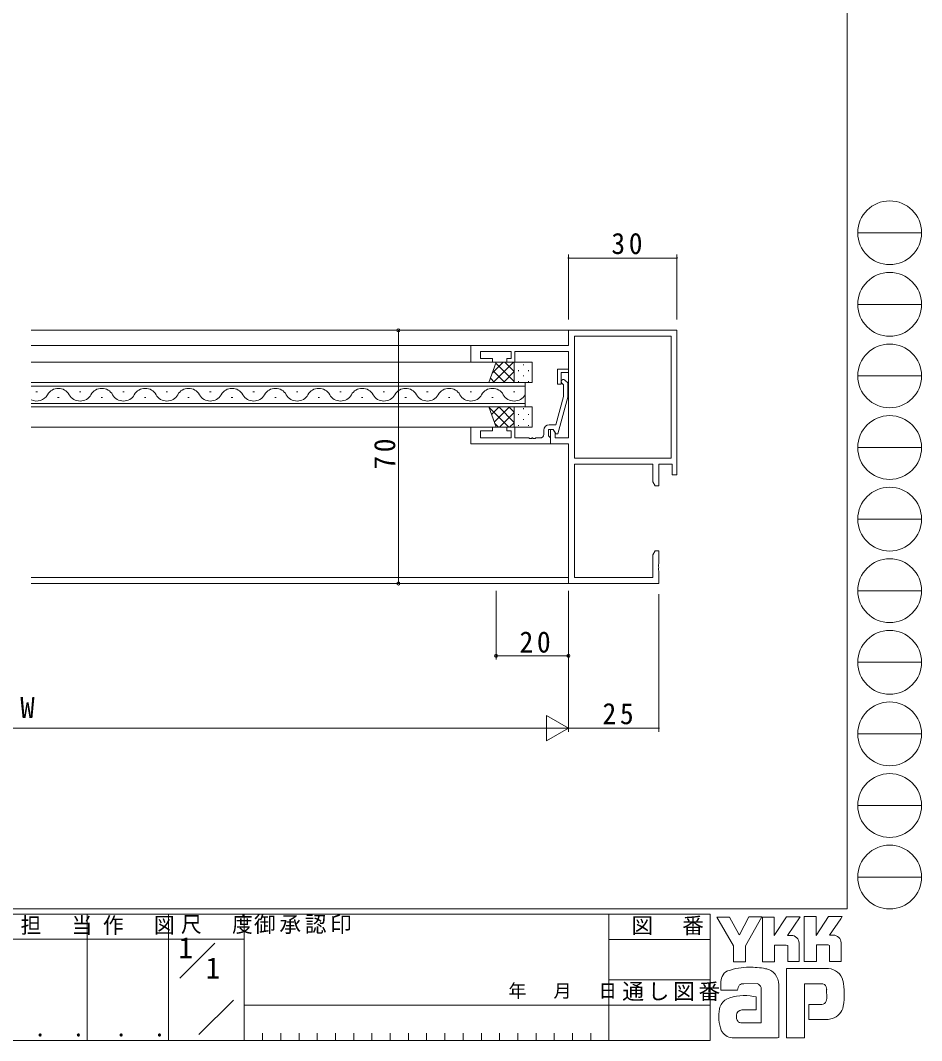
# Model space of a CAD drawing. Units: millimetres, scale not verified. Extents: x -594 to 199, y -420 to 144.
# Drawn here: x -49.7 to 199.4, y -420 to -137.9 of the extents above; entities that cross this region are included whole.
import ezdxf
from ezdxf.enums import TextEntityAlignment as Align

# ---------------------------------------------------------------- set-up
doc = ezdxf.new("R2010")
doc.units = ezdxf.units.MM
doc.header["$LTSCALE"] = 2
for name, color, linetype, lineweight in [('0-1_YKK_ZWAK', 7, 'Continuous', 9), ('0-3_YKK_11', 7, 'Continuous', 9), ('0-4_YKK_12', 2, 'Continuous', 9), ('0-5_YKK_13', 4, 'Continuous', 9), ('0-6_YKK_D', 6, 'Continuous', 9)]:
    doc.layers.add(name, color=color, linetype=linetype, lineweight=lineweight)
doc.layers.add('0-2_USER1', color=7, linetype='Continuous')
doc.styles.add('ＭＳ ゴシック', font='')
doc.styles.get('ＭＳ ゴシック').set_extended_font_data('MS Gothic')

msp = doc.modelspace()

# ---------------------------------------------------------------- linework, layer by layer
at = {"layer": '0-1_YKK_ZWAK'}
for p, q in [((178.8, 141.4), (178.8, -383.6)), ((181.776, -196.616), (199.416, -196.616)), ((181.776, -216.412), (199.416, -216.412)), ((181.776, -236.208), (199.416, -236.208)), ((181.776, -256.004), (199.416, -256.004)), ((181.776, -275.8), (199.416, -275.8)), ((181.776, -295.596), (199.416, -295.596)), ((181.776, -315.392), (199.416, -315.392)), ((181.776, -335.188), (199.416, -335.188)), ((181.776, -354.984), (199.416, -354.984)), ((181.776, -374.78), (199.416, -374.78)), ((178.8, -383.6), (-591.2, -383.6)), ((141, -385), (-591.2, -385)), ((-31.2, -385), (-31.2, -420)), ((-8.8, -385), (-8.8, -420)), ((12.2, -385), (12.2, -420)), ((113, -385), (113, -420)), ((141, -385), (141, -420)), ((142.837, -385.906), (146.351, -385.906)), ((147.432, -393.799), (142.837, -385.906)), ((151.636, -385.798), (149.081, -390.771)), ((155.46, -398.231), (155.46, -385.825)), ((166.974, -385.717), (170.245, -385.717)), ((166.974, -398.123), (166.974, -385.717)), ((173.678, -385.717), (177.462, -385.717)), ((177.083, -386.365), (173.961, -390.825)), ((177.462, -385.717), (177.083, -386.365)), ((-7.816, -391.999), (-76, -391.999)), ((-7.816, -391.999), (12.2, -391.999)), ((113, -392), (141, -392)), ((163.379, -390.906), (162.34, -390.906)), ((175.001, -390.825), (173.961, -390.825)), ((-5.63, -402.736), (4.064, -393.043)), ((161.974, -393.582), (158.784, -393.582)), ((165.542, -393.069), (165.542, -398.15)), ((170.38, -393.555), (170.38, -398.123)), ((173.569, -393.555), (170.38, -393.555)), ((174.002, -393.717), (173.569, -393.555)), ((174.002, -398.096), (174.002, -393.717)), ((177.164, -393.069), (177.164, -398.096)), ((173.624, -400.096), (162.028, -400.096)), ((162.028, -400.096), (162.028, -419.206)), ((170.38, -398.123), (166.974, -398.123)), ((174.002, -398.046), (174.052, -398.096)), ((177.164, -398.096), (174.002, -398.096)), ((113, -403.199), (141, -403.199)), ((143.918, -406.07), (143.918, -404.141)), ((148.567, -406.07), (143.918, -406.07)), ((153.946, -404.205), (150.248, -404.275)), ((155.027, -415.071), (155.027, -405.34)), ((159.92, -404.583), (159.92, -419.179)), ((167.055, -404.259), (171.704, -404.259)), ((167.055, -419.206), (167.055, -404.259)), ((173.173, -405.756), (173.191, -408.391)), ((-0.328, -418.345), (9.196, -408.821)), ((12.2, -410.2), (113, -410.2)), ((141, -410.199), (113, -410.199)), ((153.676, -411.53), (149.681, -411.535)), ((168.272, -409.989), (168.272, -414.125)), ((171.813, -409.989), (168.272, -409.989)), ((168.272, -414.125), (173.596, -414.125)), ((173.596, -414.125), (174.678, -413.882)), ((149.405, -415.071), (155.027, -415.071)), ((154.595, -415.071), (154.946, -415.071)), ((155.027, -415.07), (155.028, -415.071)), ((-591.2, -420), (141, -420)), ((17.24, -417.9), (17.24, -420)), ((22.28, -417.9), (22.28, -420)), ((27.32, -417.9), (27.32, -420)), ((32.36, -417.9), (32.36, -420)), ((37.4, -417.9), (37.4, -420)), ((42.44, -417.9), (42.44, -420)), ((47.48, -417.9), (47.48, -420)), ((52.52, -417.9), (52.52, -420)), ((57.56, -417.9), (57.56, -420)), ((62.6, -417.9), (62.6, -420)), ((67.64, -417.9), (67.64, -420)), ((72.68, -417.9), (72.68, -420)), ((77.72, -417.9), (77.72, -420)), ((82.76, -417.9), (82.76, -420)), ((87.8, -417.9), (87.8, -420)), ((92.84, -417.9), (92.84, -420)), ((97.88, -417.9), (97.88, -420)), ((102.92, -417.9), (102.92, -420)), ((107.96, -417.9), (107.96, -420)), ((148.567, -419.26), (147.08, -419.26)), ((159.595, -419.233), (148.567, -419.26)), ((159.92, -419.179), (159.595, -419.233))]:
    msp.add_line(p, q, dxfattribs=at)
for points in [[(146.351, -385.906), (148.864, -390.609), (149.081, -390.771)], [(151.636, -385.798), (155.262, -385.798), (150.729, -393.826)], [(155.46, -385.825), (158.676, -385.825), (158.676, -390.923), (162.055, -385.771)], [(162.055, -385.771), (165.88, -385.771), (162.34, -390.906)], [(170.245, -385.717), (170.245, -390.908), (173.678, -385.717)], [(150.729, -393.826), (150.729, -398.258), (147.432, -398.258), (147.432, -393.799)], [(158.784, -393.582), (158.784, -398.231), (155.46, -398.231)], [(165.542, -398.15), (162.406, -398.15), (162.406, -393.744), (161.974, -393.582)], [(152.973, -407.773), (153.676, -407.935), (153.676, -411.53)], [(162.028, -419.206), (166.271, -419.206), (167.055, -419.206)]]:
    msp.add_lwpolyline(points, dxfattribs=at)
for centre in [(190.596, -196.616), (190.596, -216.412), (190.596, -236.208), (190.596, -256.004), (190.596, -275.8), (190.596, -295.596), (190.596, -315.392), (190.596, -335.188), (190.596, -354.984), (190.596, -374.78)]:
    msp.add_circle(centre, 8.82, dxfattribs=at)
for centre, radius, start, end in [((163.379, -393.069), 2.163, 0.00165, 89.99603), ((175, -392.988), 2.163, 0.00165, 89.99603), ((151.722, -417.401), 17.68, 89.89165, 109.30847), ((152.241, -420.463), 20.748, 78.78009, 91.46938), ((155.53, -404.496), 4.449, 40.66422, 80.31693), ((173.472, -404.44), 4.341, 14.44571, 87.08746), ((148.959, -404.166), 5.037, 158.41083, 179.71774), ((146.606, -403.055), 2.444, 109.02126, 161.51263), ((155.309, -404.485), 4.612, 358.78058, 38.76563), ((157.166, -407.187), 20.86, 350.99026, 10.67624), ((150.675, -406.007), 2.109, 138.46381, 181.71359), ((150.115, -405.971), 1.701, 85.50551, 126.78038), ((153.456, -405.754), 1.625, 14.75519, 72.44994), ((171.865, -405.479), 1.229, 16.43123, 96.91661), ((169.531, -406.208), 3.673, 4.93422, 17.03551), ((147.427, -411.927), 3.908, 121.8271, 169.08475), ((150.52, -420.854), 13.309, 79.38097, 112.05824), ((169.51, -408.041), 3.697, 343.6902, 354.75362), ((154.449, -413.395), 11.082, 168.76372, 199.80078), ((149.69, -412.979), 1.445, 90.33952, 178.03638), ((171.814, -408.684), 1.306, 269.95467, 342.90144), ((173.535, -409.745), 4.291, 285.4429, 349.90448), ((150.582, -413.328), 2.369, 171.08202, 216.71922), ((147.44, -415.443), 3.823, 207.31435, 263.59464), ((149.65, -413.565), 1.526, 230.97279, 260.7549)]:
    msp.add_arc(centre, radius, start, end, dxfattribs=at)
at = {"layer": '0-3_YKK_11'}
for p, q in [((101.797, -227.8), (101.797, -223.6)), ((101.797, -223.6), (131.797, -223.6)), ((103.427, -225.23), (130.167, -225.23)), ((103.427, -258.97), (103.427, -225.23)), ((130.167, -225.23), (130.167, -258.97)), ((130.167, -225.23), (130.167, -258.97)), ((131.797, -223.6), (131.797, -263.6)), ((74.797, -232.4), (74.797, -227.8)), ((74.797, -227.8), (101.797, -227.8)), ((77.497, -229.43), (77.497, -231.4)), ((85.997, -229.43), (77.497, -229.43)), ((85.997, -231.4), (85.997, -229.43)), ((86.997, -229.43), (86.997, -232.4)), ((101.797, -229.43), (86.997, -229.43)), ((101.797, -234.3), (101.797, -229.43)), ((80.797, -232.4), (74.797, -232.4)), ((77.497, -231.4), (80.797, -231.4)), ((80.797, -231.4), (80.797, -232.4)), ((84.797, -231.4), (85.997, -231.4)), ((98.797, -234.3), (101.797, -234.3)), ((98.797, -238.5), (98.797, -234.3)), ((99.797, -235.3), (99.797, -238.5)), ((101.797, -235.3), (99.797, -235.3)), ((101.797, -253.37), (101.797, -235.3)), ((99.797, -238.5), (98.797, -238.5)), ((100.397, -238.649), (99.972, -238.224)), ((100.397, -241.939), (100.397, -238.649)), ((100.821, -237.376), (101.597, -238.151)), ((101.597, -238.151), (101.597, -242.097)), ((98.317, -249.7), (100.397, -241.939)), ((101.597, -242.097), (98.89, -252.2)), ((74.797, -250.4), (80.797, -250.4)), ((74.797, -255), (74.797, -250.4)), ((80.797, -250.4), (80.797, -251.4)), ((84.797, -250.4), (86.997, -250.4)), ((84.797, -251.4), (84.797, -250.4)), ((86.997, -250.4), (86.997, -253.37)), ((96.297, -251), (96.297, -252.8)), ((97.597, -251), (96.297, -251)), ((96.497, -249.7), (98.317, -249.7)), ((96.797, -251), (97.597, -251)), ((96.797, -255), (96.797, -251)), ((98.29, -252.2), (97.597, -251)), ((97.597, -251), (98.097, -251.866)), ((77.497, -251.4), (77.497, -253.37)), ((80.797, -251.4), (77.497, -251.4)), ((77.497, -253.37), (85.997, -253.37)), ((85.997, -251.4), (84.797, -251.4)), ((85.997, -253.37), (85.997, -251.4)), ((86.997, -253.37), (90.838, -253.37)), ((90.838, -253.37), (91.022, -253.49)), ((91.022, -253.49), (91.572, -253.49)), ((91.572, -253.49), (91.755, -253.37)), ((91.755, -253.37), (91.838, -253.37)), ((91.838, -253.37), (92.022, -253.49)), ((92.022, -253.49), (92.572, -253.49)), ((92.572, -253.49), (92.755, -253.37)), ((92.755, -253.37), (93.997, -253.37)), ((94.997, -252.37), (94.997, -251.2)), ((96.297, -252.8), (96.497, -253)), ((96.497, -253), (96.797, -253.3)), ((96.797, -253.3), (96.797, -255)), ((98.097, -251.866), (98.097, -253.37)), ((98.097, -253.37), (101.797, -253.37)), ((98.89, -252.2), (98.29, -252.2)), ((96.797, -255), (74.797, -255)), ((101.797, -255), (96.797, -255)), ((101.797, -293.6), (101.797, -255)), ((130.167, -258.97), (103.427, -258.97)), ((125.167, -260.6), (103.427, -260.6)), ((103.427, -260.6), (103.427, -291.97)), ((125.167, -265.509), (125.167, -260.6)), ((130.497, -260.6), (126.797, -260.6)), ((126.797, -260.6), (126.797, -266.6)), ((130.497, -263.6), (130.497, -260.6)), ((131.797, -263.6), (130.497, -263.6)), ((125.797, -266.6), (125.167, -265.509)), ((126.797, -266.6), (125.797, -266.6)), ((125.167, -285.691), (125.797, -284.6)), ((125.797, -284.6), (126.797, -284.6)), ((126.797, -284.6), (126.797, -288.142)), ((125.167, -291.97), (125.167, -285.691)), ((126.797, -288.142), (126.677, -288.325)), ((126.677, -288.325), (126.677, -288.875)), ((126.677, -288.875), (126.797, -289.058)), ((126.797, -289.142), (126.677, -289.325)), ((126.677, -289.325), (126.677, -289.875)), ((126.677, -289.875), (126.797, -290.058)), ((126.797, -289.058), (126.797, -289.142)), ((126.797, -290.058), (126.797, -293.6)), ((103.427, -291.97), (125.167, -291.97)), ((126.797, -293.6), (101.797, -293.6))]:
    msp.add_line(p, q, dxfattribs=at)
msp.add_lwpolyline([(86.997, -232.4), (84.797, -232.4), (84.797, -231.4)], dxfattribs=at)
for centre, radius, start, end in [((100.397, -237.8), 0.6, 44.99998, 225), ((96.497, -251.2), 1.5, 90, 179.99998), ((93.997, -252.37), 1, 270, 359.99998)]:
    msp.add_arc(centre, radius, start, end, dxfattribs=at)
at = {"layer": '0-4_YKK_12'}
for p, q in [((101.797, -223.6), (-46.703, -223.6)), ((101.797, -223.6), (101.797, -227.5)), ((82.097, -227.8), (-46.703, -227.8)), ((101.797, -229.73), (101.797, -253.07)), ((82.097, -232.4), (-46.703, -232.4)), ((-46.703, -238), (89.797, -238)), ((89.797, -239), (-46.703, -239)), ((89.797, -238), (89.797, -244.8)), ((-45.403, -240.64), (-45.003, -240.64)), ((-39.403, -242.16), (-39.003, -242.16)), ((-33.403, -240.64), (-33.003, -240.64)), ((-27.403, -242.16), (-27.003, -242.16)), ((-21.403, -240.64), (-21.003, -240.64)), ((-15.403, -242.16), (-15.003, -242.16)), ((-9.403, -240.64), (-9.003, -240.64)), ((-3.403, -242.16), (-3.003, -242.16)), ((2.597, -240.64), (2.997, -240.64)), ((8.597, -242.16), (8.997, -242.16)), ((14.597, -240.64), (14.997, -240.64)), ((20.597, -242.16), (20.997, -242.16)), ((26.597, -240.64), (26.997, -240.64)), ((32.597, -242.16), (32.997, -242.16)), ((38.597, -240.64), (38.997, -240.64)), ((44.597, -242.16), (44.997, -242.16)), ((50.597, -240.64), (50.997, -240.64)), ((56.597, -242.16), (56.997, -242.16)), ((62.597, -240.64), (62.997, -240.64)), ((68.597, -242.16), (68.997, -242.16)), ((74.597, -240.64), (74.997, -240.64)), ((80.597, -242.16), (80.997, -242.16)), ((86.597, -240.64), (86.997, -240.64)), ((-46.703, -243.8), (89.797, -243.8)), ((89.797, -244.8), (-46.703, -244.8)), ((82.097, -250.4), (-46.703, -250.4)), ((101.797, -255.3), (101.797, -293.6)), ((101.797, -291.97), (-46.703, -291.97)), ((101.797, -293.6), (-46.703, -293.6))]:
    msp.add_line(p, q, dxfattribs=at)
for centre, start, end in [((-39.203, -243.077), 29.20253, 150.79745), ((-27.203, -243.077), 29.20253, 150.79745), ((-15.203, -243.077), 29.20253, 150.79745), ((-3.203, -243.077), 29.20253, 150.79745), ((8.797, -243.077), 29.20253, 150.79745), ((20.797, -243.077), 29.20253, 150.79745), ((32.797, -243.077), 29.20253, 150.79745), ((44.797, -243.077), 29.20253, 150.79745), ((56.797, -243.077), 29.20253, 150.79745), ((68.797, -243.077), 29.20253, 150.79745), ((80.797, -243.077), 29.20253, 150.79745), ((-45.203, -239.723), 244.12239, 330.79745), ((-33.203, -239.723), 209.20253, 330.79745), ((-21.203, -239.723), 209.20253, 330.79745), ((-9.203, -239.723), 209.20253, 330.79745), ((2.797, -239.723), 209.20253, 330.79745), ((14.797, -239.723), 209.20253, 330.79745), ((26.797, -239.723), 209.20253, 330.79745), ((38.797, -239.723), 209.20253, 330.79745), ((50.797, -239.723), 209.20253, 330.79745), ((62.797, -239.723), 209.20253, 330.79745), ((74.797, -239.723), 209.20253, 330.79745), ((86.797, -239.723), 209.20253, 330.79745)]:
    msp.add_arc(centre, 3.437, start, end, dxfattribs=at)
at = {"layer": '0-5_YKK_13'}
for p, q in [((79.797, -238), (81.797, -232.4)), ((80.713, -235.436), (83.748, -232.4)), ((80.977, -238), (86.577, -232.4)), ((81.699, -232.675), (86.797, -237.773)), ((81.797, -232.4), (86.797, -232.4)), ((84.252, -232.4), (86.797, -234.944)), ((86.797, -232.4), (86.797, -238)), ((91.797, -232.4), (86.797, -232.4)), ((86.797, -232.4), (86.797, -238)), ((89.367, -233.241), (89.367, -233.041)), ((91.797, -238), (91.797, -232.4)), ((80.21, -236.843), (81.367, -238)), ((80.954, -234.759), (84.196, -238)), ((83.805, -238), (86.797, -235.008)), ((87.952, -234.856), (87.952, -234.656)), ((89.367, -236.271), (89.367, -236.071)), ((90.782, -234.856), (90.782, -234.656)), ((86.797, -238), (79.797, -238)), ((86.634, -238), (86.797, -237.837)), ((86.797, -238), (91.797, -238)), ((87.952, -237.886), (87.952, -237.686)), ((90.782, -237.886), (90.782, -237.686)), ((79.797, -244.8), (81.797, -250.4)), ((86.797, -244.8), (79.797, -244.8)), ((79.806, -244.827), (79.834, -244.8)), ((79.861, -244.979), (85.282, -250.4)), ((80.551, -246.911), (82.662, -244.8)), ((81.295, -248.995), (85.49, -244.8)), ((82.51, -244.8), (86.797, -249.086)), ((85.339, -244.8), (86.797, -246.258)), ((86.797, -250.4), (86.797, -244.8)), ((86.797, -244.8), (91.797, -244.8)), ((86.797, -250.4), (86.797, -244.8)), ((89.367, -245.361), (89.367, -245.161)), ((91.797, -244.8), (91.797, -250.4)), ((82.719, -250.4), (86.797, -246.322)), ((87.952, -246.976), (87.952, -246.776)), ((89.367, -248.391), (89.367, -248.191)), ((90.782, -246.976), (90.782, -246.776)), ((81.432, -249.378), (82.453, -250.4)), ((81.797, -250.4), (86.797, -250.4)), ((85.547, -250.4), (86.797, -249.151)), ((91.797, -250.4), (86.797, -250.4)), ((87.952, -250.006), (87.952, -249.806)), ((90.782, -250.006), (90.782, -249.806))]:
    msp.add_line(p, q, dxfattribs=at)
at = {"layer": '0-6_YKK_D'}
for p, q in [((101.797, -220.6), (101.797, -202.6)), ((131.797, -220.6), (131.797, -202.6)), ((131.797, -203.6), (101.797, -203.6)), ((72.797, -223.6), (53.797, -223.6)), ((54.797, -223.6), (54.797, -293.6)), ((72.797, -293.6), (53.797, -293.6)), ((81.797, -295.6), (81.797, -314.6)), ((101.797, -295.6), (101.797, -314.6)), ((101.797, -296.6), (101.797, -334.6)), ((101.797, -296.6), (101.797, -334.6)), ((126.797, -296.6), (126.797, -334.6)), ((81.797, -313.6), (101.797, -313.6)), ((95.735, -330.1), (95.735, -337.1)), ((101.797, -333.6), (95.735, -330.1)), ((-191.201, -333.6), (94.797, -333.6)), ((101.797, -333.6), (89.672, -333.6)), ((101.797, -333.6), (95.735, -337.1)), ((101.797, -333.6), (126.797, -333.6))]:
    msp.add_line(p, q, dxfattribs=at)
for centre in [(54.797, -223.6), (54.797, -293.6), (81.797, -313.6), (101.797, -313.6)]:
    msp.add_circle(centre, 0.425, dxfattribs=at)
for centre, start, end in [((101.797, -203.6), 0, 180), ((101.797, -203.6), 180, 0), ((131.797, -203.6), 0, 180), ((131.797, -203.6), 180, 0), ((126.797, -333.6), 0, 180), ((126.797, -333.6), 180, 0)]:
    msp.add_arc(centre, 0.106, start, end, dxfattribs=at)

# ---------------------------------------------------------------- texts
at = {"layer": '0-1_YKK_ZWAK', "color": 4, "style": 'ＭＳ ゴシック'}
msp.add_text('年   月   日', height=3.666, dxfattribs=at).set_placement((85.176, -409.169), align=Align.BOTTOM_LEFT)
at = {"layer": '0-1_YKK_ZWAK', "char_height": 4.399, "attachment_point": 7, "style": 'ＭＳ ゴシック'}
for s, insert in [('\\T1.24;\\W0.95;担\\~\\~当', (-49.645, -390.78)), ('\\T1.24;\\W0.95;作\\~\\~図', (-26.88, -390.762)), ('\\T1.24;\\W0.95;尺\\~\\~度', (-5.288, -390.537)), ('\\T1.17;御承認印', (14.867, -390.533)), ('\\T1.17;図\u3000番', (119.198, -390.862)), ('\\T1.17;通し図番', (116.679, -409.085)), ('\\T1.24;\\W0.95;\\~．\\~．', (-49.145, -418.946)), ('\\T1.24;\\W0.95;\\~．\\~．', (-26.745, -418.946))]:
    msp.add_mtext(s, dxfattribs=dict(at, insert=insert))
at = {"layer": '0-2_USER1', "style": 'ＭＳ ゴシック'}
for p in [(-6, -398.999), (1.533, -404.599)]:
    msp.add_text('1', height=5.865, dxfattribs=at).set_placement(p, align=Align.BOTTOM_LEFT)
at = {"layer": '0-6_YKK_D', "color": 7, "style": 'ＭＳ ゴシック'}
msp.add_text('W', height=5.865, dxfattribs=at).set_placement((-49.737, -332.6), align=Align.BOTTOM_LEFT)
at = {"layer": '0-6_YKK_D', "color": 7, "char_height": 5.865, "attachment_point": 7, "style": 'ＭＳ ゴシック'}
for s, insert in [('\\T1.27;\\W0.95;30', (113.666, -202.6)), ('\\T1.27;\\W0.95;20', (88.277, -312.8)), ('\\T1.27;\\W0.95;25', (111.215, -332.6))]:
    msp.add_mtext(s, dxfattribs=dict(at, insert=insert))
at = {"layer": '0-6_YKK_D', "color": 7, "insert": (53.997, -262.12), "char_height": 5.865, "attachment_point": 7, "rotation": 90, "style": 'ＭＳ ゴシック'}
msp.add_mtext('\\T1.27;\\W0.95;70', dxfattribs=at)

doc.saveas('drawing.dxf')
